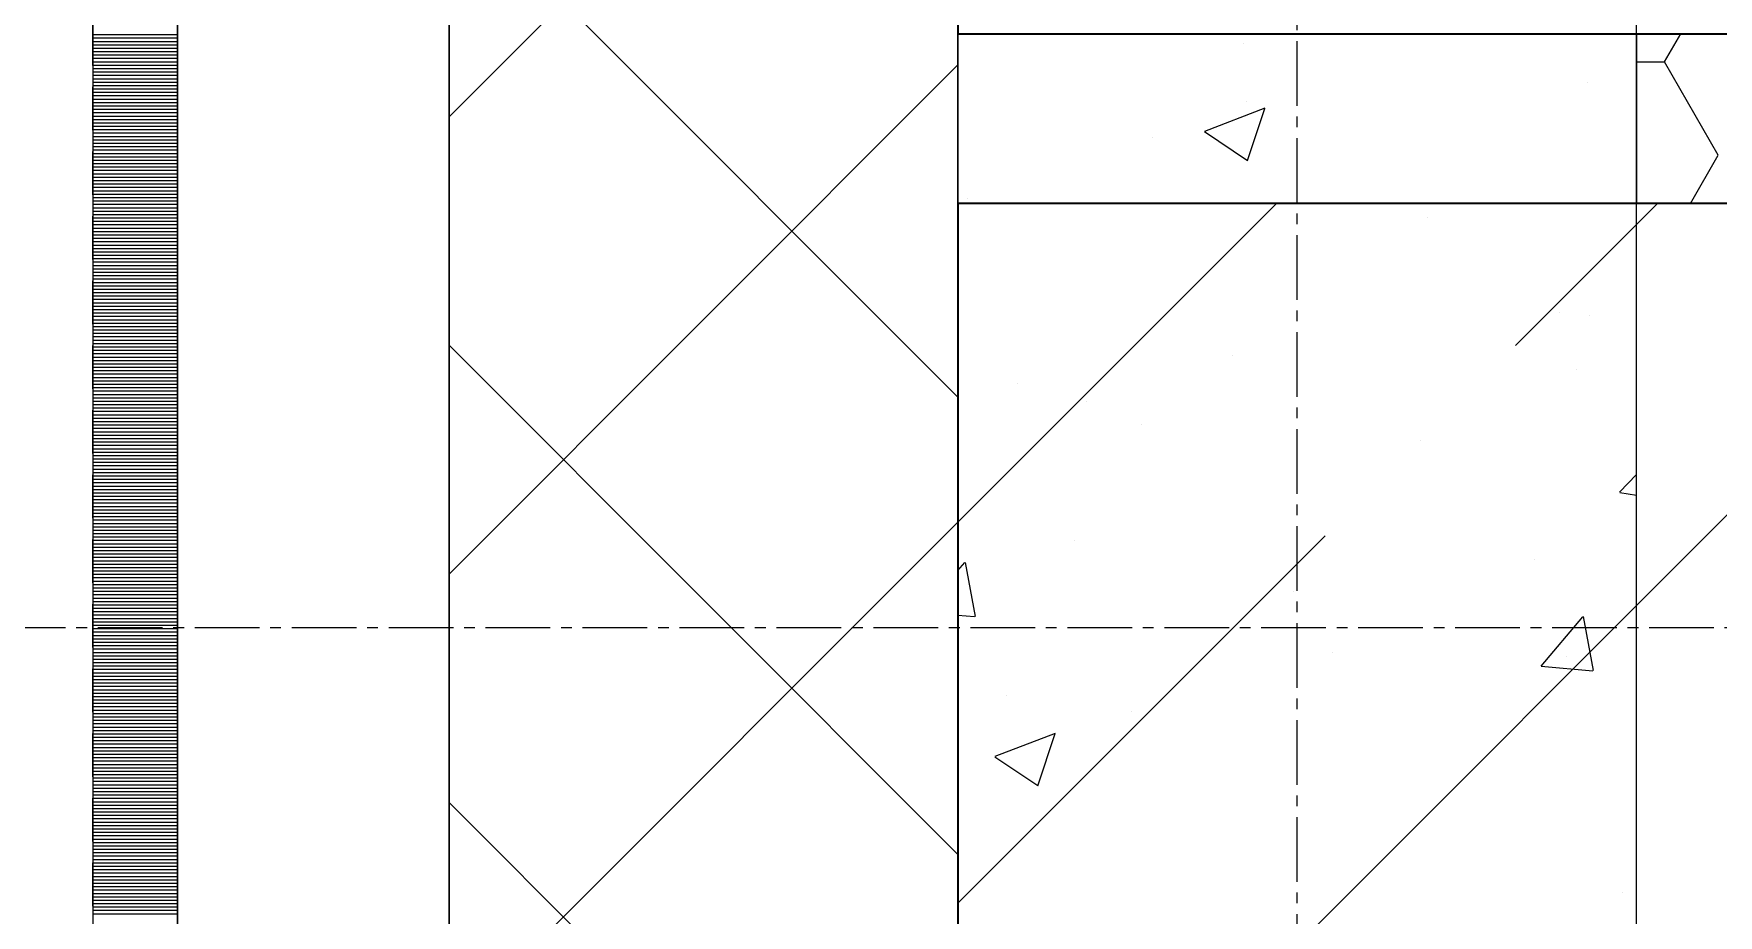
# Model space of a CAD drawing. Header units: millimetres. Extents: x 470010 to 1231400, y -134005 to 421770.
# Drawn here: x 672501.2 to 672997.7, y -29796 to -29536.2 of the extents above; entities that cross this region are included whole.
import ezdxf
from ezdxf.enums import TextEntityAlignment as Align

# ---------------------------------------------------------------- set-up
doc = ezdxf.new("R2010")
doc.units = ezdxf.units.MM
doc.linetypes.add('CENTER2', pattern=[28.575, 19.05, -3.175, 3.175, -3.175])
doc.linetypes.add('DASHED', pattern=[19.05, 12.7, -6.35])
doc.layers.get('Defpoints').update_dxf_attribs({"color": 140})
doc.layers.add('АР_Делит', color=120, linetype='Continuous', lineweight=0, plot=False)
for name, color, linetype, lineweight in [('АР_Стены ЖБ', 7, 'Continuous', 35), ('АР_Стены ПЕНОблок', 52, 'Continuous', 20), ('АР_Стены_дефшов', 4, 'Continuous', 0), ('АР_Тонкая', 254, 'Continuous', 5), ('АР_Утеплитель', 31, 'Continuous', 0), ('АР_Штриховка', 8, 'Continuous', 0)]:
    doc.layers.add(name, color=color, linetype=linetype, lineweight=lineweight)
doc.layers.add('РД_Оси_100', color=7, linetype='Continuous', lineweight=0, true_color=0x525252)
doc.styles.add('style1', font='ARIALN.TTF')

# ---------------------------------------------------------------- blocks, each defined once
blk = doc.blocks.new('СОШ_2200_АР_ОСИ_М100_28.05.24')
at = {"layer": 'АР_Делит', "color": 251, "linetype": 'DASHED', "true_color": 0x636466}
blk.add_lwpolyline([(114955, 135155), (114955, -355), (93595.036, -355), (93595.036, 13855), (94145, 13855), (94145, 68320), (66055, 68320), (66055, 13857.73), (83455, 13857.73), (83455, -355), (45245, -355), (45245, 13145), (44695, 13145), (44695, 26755), (45245, 26755), (45245, 68320), (20455, 68320), (20455, 26755), (27955, 26755), (27955, 13145), (-355, 13145), (-355, 100855)], dxfattribs=at)
at = {"layer": 'РД_Оси_100', "color": 251, "linetype": 'CENTER2', "true_color": 0x636466}
blk.add_line((0, -6155), (0, 139938.679), dxfattribs=at)
blk.add_lwpolyline([(29555, 63900), (-5454.958, 63900), (-5954.958, 63750)], dxfattribs=at)
blk = doc.blocks.new('A$C9108343f')
at = {"layer": 'АР_Стены ЖБ', "color": 18, "linetype": 'Continuous', "lineweight": 35, "true_color": 0x000000}
for p, q in [((7054.96, 71050), (7054.96, 70830)), ((7054.96, 70830), (19880.01, 70830)), ((19929.96, 70780), (7054.96, 70780)), ((7054.96, 70780), (7054.96, 70530))]:
    blk.add_line(p, q, dxfattribs=at)
at = {"layer": 'АР_Стены ПЕНОблок', "color": 18, "linetype": 'Continuous', "lineweight": 20, "true_color": 0x000000}
for p, q in [((7054.96, 97555), (7054.96, 21355)), ((7254.96, 21355), (7254.96, 97555))]:
    blk.add_line(p, q, dxfattribs=at)
at = {"layer": 'АР_Стены_дефшов', "color": 18, "linetype": 'Continuous', "lineweight": 0, "true_color": 0x000000}
for p, q in [((7254.96, 70830), (7254.96, 70780)), ((19879.96, 70830), (7254.96, 70830)), ((7254.96, 70780), (19929.96, 70780))]:
    blk.add_line(p, q, dxfattribs=at)
at = {"layer": 'АР_Тонкая', "color": 18, "linetype": 'Continuous', "lineweight": 5, "true_color": 0x000000}
for p, q in [((6799.96, 97555), (6799.96, 21355)), ((6824.96, 97555), (6824.96, 21355)), ((6824.96, 21355), (6824.96, 97555)), ((6904.96, 21355), (6904.96, 97555))]:
    blk.add_line(p, q, dxfattribs=at)
at = {"layer": 'АР_Утеплитель', "color": 18, "linetype": 'Continuous', "lineweight": 0, "true_color": 0x000000}
for p, q in [((6904.96, 97555), (6904.96, 21355)), ((7054.96, 21355), (7054.96, 97555))]:
    blk.add_line(p, q, dxfattribs=at)
at = {"layer": 'АР_Штриховка', "color": 18, "linetype": 'Continuous', "lineweight": 0, "true_color": 0x000000}
for p, q in [((6904.96, 70805.5), (7054.96, 70955.5)), ((7054.96, 70722.94), (6904.96, 70872.94)), ((6799.96, 70829.75), (6824.96, 70829.75)), ((7263.17, 70821.7), (7267.96, 70830)), ((6799.96, 70828.75), (6824.96, 70828.75)), ((6799.96, 70827.75), (6824.96, 70827.75)), ((6799.96, 70826.75), (6824.96, 70826.75)), ((6799.96, 70825.75), (6824.96, 70825.75)), ((6799.96, 70824.75), (6824.96, 70824.75)), ((7139.22, 70827.02), (7139.22, 70827.02)), ((6799.96, 70823.75), (6824.96, 70823.75)), ((6799.96, 70822.75), (6824.96, 70822.75)), ((6799.96, 70821.75), (6824.96, 70821.75)), ((6799.96, 70820.75), (6824.96, 70820.75)), ((6799.96, 70819.75), (6824.96, 70819.75)), ((6904.96, 70670.8), (7054.96, 70820.8)), ((7254.96, 70821.7), (7263.17, 70821.7)), ((7279.04, 70794.2), (7263.17, 70821.7)), ((6799.96, 70818.75), (6824.96, 70818.75)), ((6799.96, 70817.75), (6824.96, 70817.75)), ((6799.96, 70816.75), (6824.96, 70816.75)), ((6799.96, 70815.75), (6824.96, 70815.75)), ((6799.96, 70814.75), (6824.96, 70814.75)), ((7240.48, 70815.7), (7240.48, 70815.7)), ((6799.96, 70813.75), (6824.96, 70813.75)), ((6799.96, 70812.75), (6824.96, 70812.75)), ((6799.96, 70811.75), (6824.96, 70811.75)), ((6799.96, 70810.75), (6824.96, 70810.75)), ((6799.96, 70809.75), (6824.96, 70809.75)), ((7139.86, 70809.95), (7139.86, 70809.95)), ((6799.96, 70808.75), (6824.96, 70808.75)), ((6799.96, 70807.75), (6824.96, 70807.75)), ((6799.96, 70806.75), (6824.96, 70806.75)), ((6799.96, 70805.75), (6824.96, 70805.75)), ((6799.96, 70804.75), (6824.96, 70804.75)), ((7127.71, 70801.33), (7145.49, 70808.16)), ((7140.29, 70792.65), (7145.44, 70808)), ((6799.96, 70803.75), (6824.96, 70803.75)), ((6799.96, 70802.75), (6824.96, 70802.75)), ((6799.96, 70801.75), (6824.96, 70801.75)), ((6799.96, 70800.75), (6824.96, 70800.75)), ((6799.96, 70799.75), (6824.96, 70799.75)), ((7112.18, 70799.44), (7112.18, 70799.44)), ((7127.64, 70801.18), (7140.27, 70792.66)), ((6799.96, 70798.75), (6824.96, 70798.75)), ((6799.96, 70797.75), (6824.96, 70797.75)), ((6799.96, 70796.75), (6824.96, 70796.75)), ((6799.96, 70795.75), (6824.96, 70795.75)), ((6799.96, 70794.75), (6824.96, 70794.75)), ((6799.96, 70793.75), (6824.96, 70793.75)), ((6799.96, 70792.75), (6824.96, 70792.75)), ((6799.96, 70791.75), (6824.96, 70791.75)), ((6799.96, 70790.75), (6824.96, 70790.75)), ((6799.96, 70789.75), (6824.96, 70789.75)), ((7270.84, 70780), (7279.04, 70794.21)), ((6799.96, 70788.75), (6824.96, 70788.75)), ((6799.96, 70787.75), (6824.96, 70787.75)), ((6799.96, 70786.75), (6824.96, 70786.75)), ((6799.96, 70785.75), (6824.96, 70785.75)), ((6799.96, 70784.75), (6824.96, 70784.75)), ((6799.96, 70783.75), (6824.96, 70783.75)), ((6799.96, 70782.75), (6824.96, 70782.75)), ((6799.96, 70781.75), (6824.96, 70781.75)), ((6799.96, 70780.75), (6824.96, 70780.75)), ((6799.96, 70779.75), (6824.96, 70779.75)), ((7057.83, 70781.56), (7057.83, 70781.56)), ((6799.96, 70778.75), (6824.96, 70778.75)), ((6799.96, 70777.75), (6824.96, 70777.75)), ((6799.96, 70776.75), (6824.96, 70776.75)), ((6799.96, 70775.75), (6824.96, 70775.75)), ((6799.96, 70774.75), (6824.96, 70774.75)), ((7193.42, 70775.83), (7193.42, 70775.83)), ((6799.96, 70773.75), (6824.96, 70773.75)), ((6799.96, 70772.75), (6824.96, 70772.75)), ((6799.96, 70771.75), (6824.96, 70771.75)), ((6799.96, 70770.75), (6824.96, 70770.75)), ((6799.96, 70769.75), (6824.96, 70769.75)), ((6799.96, 70768.75), (6824.96, 70768.75)), ((6799.96, 70767.75), (6824.96, 70767.75)), ((6799.96, 70766.75), (6824.96, 70766.75)), ((6799.96, 70765.75), (6824.96, 70765.75)), ((6799.96, 70764.75), (6824.96, 70764.75)), ((6799.96, 70763.75), (6824.96, 70763.75)), ((6799.96, 70762.75), (6824.96, 70762.75)), ((6799.96, 70761.75), (6824.96, 70761.75)), ((6799.96, 70760.75), (6824.96, 70760.75)), ((6799.96, 70759.75), (6824.96, 70759.75)), ((6799.96, 70758.75), (6824.96, 70758.75)), ((6799.96, 70757.75), (6824.96, 70757.75)), ((6799.96, 70756.75), (6824.96, 70756.75)), ((6799.96, 70755.75), (6824.96, 70755.75)), ((6799.96, 70754.75), (6824.96, 70754.75)), ((6799.96, 70753.75), (6824.96, 70753.75)), ((6799.96, 70752.75), (6824.96, 70752.75)), ((6799.96, 70751.75), (6824.96, 70751.75)), ((6799.96, 70750.75), (6824.96, 70750.75)), ((6799.96, 70749.75), (6824.96, 70749.75)), ((6799.96, 70748.75), (6824.96, 70748.75)), ((6799.96, 70747.75), (6824.96, 70747.75)), ((6799.96, 70746.75), (6824.96, 70746.75)), ((6799.96, 70745.75), (6824.96, 70745.75)), ((6799.96, 70744.75), (6824.96, 70744.75)), ((7232.18, 70747.87), (7232.18, 70747.87)), ((7241.06, 70746.94), (7241.06, 70746.94)), ((6799.96, 70743.75), (6824.96, 70743.75)), ((6799.96, 70742.75), (6824.96, 70742.75)), ((6799.96, 70741.75), (6824.96, 70741.75)), ((6799.96, 70740.75), (6824.96, 70740.75)), ((6799.96, 70739.75), (6824.96, 70739.75)), ((6799.96, 70738.75), (6824.96, 70738.75)), ((6799.96, 70737.75), (6824.96, 70737.75)), ((6799.96, 70736.75), (6824.96, 70736.75)), ((6799.96, 70735.75), (6824.96, 70735.75)), ((6799.96, 70734.75), (6824.96, 70734.75)), ((7054.96, 70588.23), (6904.96, 70738.23)), ((7135.99, 70735.21), (7135.99, 70735.21)), ((6799.96, 70733.75), (6824.96, 70733.75)), ((6799.96, 70732.75), (6824.96, 70732.75)), ((6799.96, 70731.75), (6824.96, 70731.75)), ((6799.96, 70730.75), (6824.96, 70730.75)), ((6799.96, 70729.75), (6824.96, 70729.75)), ((7237.39, 70731.14), (7237.39, 70731.14)), ((6799.96, 70728.75), (6824.96, 70728.75)), ((6799.96, 70727.75), (6824.96, 70727.75)), ((6799.96, 70726.75), (6824.96, 70726.75)), ((6799.96, 70725.75), (6824.96, 70725.75)), ((6799.96, 70724.75), (6824.96, 70724.75)), ((7072.4, 70726.84), (7072.4, 70726.84)), ((6799.96, 70723.75), (6824.96, 70723.75)), ((6799.96, 70722.75), (6824.96, 70722.75)), ((6799.96, 70721.75), (6824.96, 70721.75)), ((6799.96, 70720.75), (6824.96, 70720.75)), ((6799.96, 70719.75), (6824.96, 70719.75)), ((7092.93, 70721.51), (7092.93, 70721.51)), ((6799.96, 70718.75), (6824.96, 70718.75)), ((6799.96, 70717.75), (6824.96, 70717.75)), ((6799.96, 70716.75), (6824.96, 70716.75)), ((6799.96, 70715.75), (6824.96, 70715.75)), ((7109.09, 70714.88), (7109.09, 70714.88)), ((6799.96, 70714.75), (6824.96, 70714.75)), ((6799.96, 70713.75), (6824.96, 70713.75)), ((6799.96, 70712.75), (6824.96, 70712.75)), ((6799.96, 70711.75), (6824.96, 70711.75)), ((6799.96, 70710.75), (6824.96, 70710.75)), ((6799.96, 70709.75), (6824.96, 70709.75)), ((6799.96, 70708.75), (6824.96, 70708.75)), ((6799.96, 70707.75), (6824.96, 70707.75)), ((6799.96, 70706.75), (6824.96, 70706.75)), ((6799.96, 70705.75), (6824.96, 70705.75)), ((6799.96, 70704.75), (6824.96, 70704.75)), ((6799.96, 70703.75), (6824.96, 70703.75)), ((6799.96, 70702.75), (6824.96, 70702.75)), ((6799.96, 70701.75), (6824.96, 70701.75)), ((6799.96, 70700.75), (6824.96, 70700.75)), ((7249.96, 70694.97), (7254.96, 70700.18)), ((6799.96, 70699.75), (6824.96, 70699.75)), ((6799.96, 70698.75), (6824.96, 70698.75)), ((6799.96, 70697.75), (6824.96, 70697.75)), ((6799.96, 70696.75), (6824.96, 70696.75)), ((6799.96, 70695.75), (6824.96, 70695.75)), ((6799.96, 70694.75), (6824.96, 70694.75)), ((6799.96, 70693.75), (6824.96, 70693.75)), ((6799.96, 70692.75), (6824.96, 70692.75)), ((6799.96, 70691.75), (6824.96, 70691.75)), ((6799.96, 70690.75), (6824.96, 70690.75)), ((7250.01, 70694.86), (7254.96, 70694.09)), ((6799.96, 70689.75), (6824.96, 70689.75)), ((6799.96, 70688.75), (6824.96, 70688.75)), ((6799.96, 70687.75), (6824.96, 70687.75)), ((6799.96, 70686.75), (6824.96, 70686.75)), ((6799.96, 70685.75), (6824.96, 70685.75)), ((6904.96, 70536.1), (7054.96, 70686.1)), ((6799.96, 70684.75), (6824.96, 70684.75)), ((6799.96, 70683.75), (6824.96, 70683.75)), ((6799.96, 70682.75), (6824.96, 70682.75)), ((6799.96, 70681.75), (6824.96, 70681.75)), ((6799.96, 70680.75), (6824.96, 70680.75)), ((7089.33, 70680.84), (7089.33, 70680.84)), ((6799.96, 70679.75), (6824.96, 70679.75)), ((6799.96, 70678.75), (6824.96, 70678.75)), ((6799.96, 70677.75), (6824.96, 70677.75)), ((6799.96, 70676.75), (6824.96, 70676.75)), ((6799.96, 70675.75), (6824.96, 70675.75)), ((7224.92, 70675.11), (7224.92, 70675.11)), ((6799.96, 70674.75), (6824.96, 70674.75)), ((6799.96, 70673.75), (6824.96, 70673.75)), ((6799.96, 70672.75), (6824.96, 70672.75)), ((6799.96, 70671.75), (6824.96, 70671.75)), ((6799.96, 70670.75), (6824.96, 70670.75)), ((7054.96, 70671.84), (7056.93, 70674.19)), ((7060.11, 70658.31), (7057.17, 70674.23)), ((6799.96, 70669.75), (6824.96, 70669.75)), ((6799.96, 70668.75), (6824.96, 70668.75)), ((6799.96, 70667.75), (6824.96, 70667.75)), ((6799.96, 70666.75), (6824.96, 70666.75)), ((6799.96, 70665.75), (6824.96, 70665.75)), ((7153.8, 70665.74), (7153.8, 70665.74)), ((6799.96, 70664.75), (6824.96, 70664.75)), ((6799.96, 70663.75), (6824.96, 70663.75)), ((6799.96, 70662.75), (6824.96, 70662.75)), ((6799.96, 70661.75), (6824.96, 70661.75)), ((6799.96, 70660.75), (6824.96, 70660.75)), ((6799.96, 70659.75), (6824.96, 70659.75)), ((6799.96, 70658.75), (6824.96, 70658.75)), ((6799.96, 70657.75), (6824.96, 70657.75)), ((6799.96, 70656.75), (6824.96, 70656.75)), ((6799.96, 70655.75), (6824.96, 70655.75)), ((7054.96, 70658.69), (7059.87, 70658.26)), ((7226.87, 70643.66), (7239.11, 70658.25)), ((7242.29, 70642.37), (7239.36, 70658.29)), ((6799.96, 70654.75), (6824.96, 70654.75)), ((6799.96, 70653.75), (6824.96, 70653.75)), ((6799.96, 70652.75), (6824.96, 70652.75)), ((6799.96, 70651.75), (6824.96, 70651.75)), ((6799.96, 70650.75), (6824.96, 70650.75)), ((6799.96, 70649.75), (6824.96, 70649.75)), ((6799.96, 70648.75), (6824.96, 70648.75)), ((6799.96, 70647.75), (6824.96, 70647.75)), ((6799.96, 70646.75), (6824.96, 70646.75)), ((6799.96, 70645.75), (6824.96, 70645.75)), ((7165.36, 70647.69), (7165.36, 70647.69)), ((7234.3, 70646.59), (7234.3, 70646.59)), ((6799.96, 70644.75), (6824.96, 70644.75)), ((6799.96, 70643.75), (6824.96, 70643.75)), ((6799.96, 70642.75), (6824.96, 70642.75)), ((6799.96, 70641.75), (6824.96, 70641.75)), ((6799.96, 70640.75), (6824.96, 70640.75)), ((7226.87, 70643.65), (7242.05, 70642.32)), ((6799.96, 70639.75), (6824.96, 70639.75)), ((6799.96, 70638.75), (6824.96, 70638.75)), ((6799.96, 70637.75), (6824.96, 70637.75)), ((6799.96, 70636.75), (6824.96, 70636.75)), ((6799.96, 70635.75), (6824.96, 70635.75)), ((6799.96, 70634.75), (6824.96, 70634.75)), ((6799.96, 70633.75), (6824.96, 70633.75)), ((6799.96, 70632.75), (6824.96, 70632.75)), ((6799.96, 70631.75), (6824.96, 70631.75)), ((6799.96, 70630.75), (6824.96, 70630.75)), ((7069.17, 70635.03), (7069.17, 70635.03)), ((6799.96, 70629.75), (6824.96, 70629.75)), ((6799.96, 70628.75), (6824.96, 70628.75)), ((6799.96, 70627.75), (6824.96, 70627.75)), ((6799.96, 70626.75), (6824.96, 70626.75)), ((6799.96, 70625.75), (6824.96, 70625.75)), ((7106, 70630.33), (7106, 70630.33)), ((6799.96, 70624.75), (6824.96, 70624.75)), ((6799.96, 70623.75), (6824.96, 70623.75)), ((6799.96, 70622.75), (6824.96, 70622.75)), ((6799.96, 70621.75), (6824.96, 70621.75)), ((6799.96, 70620.75), (6824.96, 70620.75)), ((7065.9, 70617.14), (7083.69, 70623.97)), ((7078.48, 70608.46), (7083.63, 70623.81)), ((6799.96, 70619.75), (6824.96, 70619.75)), ((6799.96, 70618.75), (6824.96, 70618.75)), ((6799.96, 70617.75), (6824.96, 70617.75)), ((6799.96, 70616.75), (6824.96, 70616.75)), ((6799.96, 70615.75), (6824.96, 70615.75)), ((7065.84, 70616.99), (7078.47, 70608.47)), ((6799.96, 70614.75), (6824.96, 70614.75)), ((6799.96, 70613.75), (6824.96, 70613.75)), ((6799.96, 70612.75), (6824.96, 70612.75)), ((6799.96, 70611.75), (6824.96, 70611.75)), ((6799.96, 70610.75), (6824.96, 70610.75)), ((6799.96, 70609.75), (6824.96, 70609.75)), ((6799.96, 70608.75), (6824.96, 70608.75)), ((6799.96, 70607.75), (6824.96, 70607.75)), ((6799.96, 70606.75), (6824.96, 70606.75)), ((6799.96, 70605.75), (6824.96, 70605.75)), ((6799.96, 70604.75), (6824.96, 70604.75)), ((6799.96, 70603.75), (6824.96, 70603.75)), ((6799.96, 70602.75), (6824.96, 70602.75)), ((6799.96, 70601.75), (6824.96, 70601.75)), ((6799.96, 70600.75), (6824.96, 70600.75)), ((7054.96, 70453.53), (6904.96, 70603.53)), ((6799.96, 70599.75), (6824.96, 70599.75)), ((6799.96, 70598.75), (6824.96, 70598.75)), ((6799.96, 70597.75), (6824.96, 70597.75)), ((6799.96, 70596.75), (6824.96, 70596.75)), ((6799.96, 70595.75), (6824.96, 70595.75)), ((6799.96, 70594.75), (6824.96, 70594.75)), ((6799.96, 70593.75), (6824.96, 70593.75)), ((6799.96, 70592.75), (6824.96, 70592.75)), ((6799.96, 70591.75), (6824.96, 70591.75)), ((6799.96, 70590.75), (6824.96, 70590.75)), ((6799.96, 70589.75), (6824.96, 70589.75)), ((6799.96, 70588.75), (6824.96, 70588.75)), ((6799.96, 70587.75), (6824.96, 70587.75)), ((6799.96, 70586.75), (6824.96, 70586.75)), ((6799.96, 70585.75), (6824.96, 70585.75)), ((6799.96, 70584.75), (6824.96, 70584.75)), ((6799.96, 70583.75), (6824.96, 70583.75)), ((6799.96, 70582.75), (6824.96, 70582.75)), ((6799.96, 70581.75), (6824.96, 70581.75)), ((6799.96, 70580.75), (6824.96, 70580.75)), ((6799.96, 70579.75), (6824.96, 70579.75)), ((6799.96, 70578.75), (6824.96, 70578.75)), ((6799.96, 70577.75), (6824.96, 70577.75)), ((6799.96, 70576.75), (6824.96, 70576.75)), ((7250.8, 70576.85), (7250.8, 70576.85)), ((6799.96, 70575.75), (6824.96, 70575.75)), ((6799.96, 70574.75), (6824.96, 70574.75)), ((6799.96, 70573.75), (6824.96, 70573.75)), ((6799.96, 70572.75), (6824.96, 70572.75)), ((6799.96, 70571.75), (6824.96, 70571.75)), ((6799.96, 70570.75), (6824.96, 70570.75))]:
    blk.add_line(p, q, dxfattribs=at)
at = {"layer": 'АР_Штриховка', "color": 18, "linetype": 'Continuous', "lineweight": 5, "true_color": 0x000000}
for p, q in [((7054.96, 70686.1), (7148.86, 70780)), ((7123.37, 70530), (7373.37, 70780)), ((7219.31, 70738.19), (7261.12, 70780)), ((7191.24, 70710.13), (7191.24, 70710.13)), ((7054.96, 70573.84), (7163.18, 70682.06))]:
    blk.add_line(p, q, dxfattribs=at)
at = {"layer": 'РД_Оси_100'}
blk.add_blockref('СОШ_2200_АР_ОСИ_М100_28.05.24', (7154.96, 6755), dxfattribs=at)
at = {"layer": 'Defpoints', "color": 18, "true_color": 0x000000, "style": 'style1'}
for p in [(143949.34, 316089.12), (143974.98, 281639.5), (143890.4, 273244.71), (143839.99, 264276.81), (143967.75, 254892.38), (12251.96, 104178.14), (12382.58, 96023.14)]:
    blk.add_attdef('АР-ПОМЕЩЕНИЕ:НАИМЕНОВАНИЕ', text='', height=100, dxfattribs=at).set_placement(p, align=Align.MIDDLE)
at = {"layer": 'Defpoints', "color": 18, "true_color": 0x000000, "style": 'style1', "flags": 8}
for p in [(143951.3, 279099.09), (143848.34, 269251.11), (143875.33, 260094.25), (144049.74, 250824.7), (163419.28, 238153.36), (155897.46, 237965.97), (183037.2, 237965.97), (143342.94, 237876.19)]:
    blk.add_attdef('АР-ПОМЕЩЕНИЕ:НАИМЕНОВАНИЕ', text='', height=100, dxfattribs=at).set_placement(p, align=Align.MIDDLE)

msp = doc.modelspace()

# ---------------------------------------------------------------- linework, layer by layer
at = {"layer": 'АР_Стены ЖБ', "color": 18, "linetype": 'Continuous', "lineweight": 35, "true_color": 0x000000}
for p, q in [((685648.57, -29586.242), (672773.57, -29586.242)), ((672773.57, -29586.242), (672773.57, -29836.242))]:
    msp.add_line(p, q, dxfattribs=at)
at = {"layer": 'АР_Стены ПЕНОблок', "color": 18, "linetype": 'Continuous', "lineweight": 20, "true_color": 0x000000}
for p, q in [((672773.57, -2811.242), (672773.57, -79011.242)), ((672973.57, -79011.242), (672973.57, -2811.242))]:
    msp.add_line(p, q, dxfattribs=at)
at = {"layer": 'АР_Стены_дефшов', "color": 18, "linetype": 'Continuous', "lineweight": 0, "true_color": 0x000000}
for p, q in [((672973.57, -29536.242), (672973.57, -29586.242)), ((685598.57, -29536.242), (672973.57, -29536.242)), ((672973.57, -29586.242), (685648.57, -29586.242))]:
    msp.add_line(p, q, dxfattribs=at)
at = {"layer": 'АР_Тонкая', "color": 18, "linetype": 'Continuous', "lineweight": 5, "true_color": 0x000000}
for p, q in [((672518.57, -2811.242), (672518.57, -79011.242)), ((672543.57, -2811.242), (672543.57, -79011.242)), ((672543.57, -79011.242), (672543.57, -2811.242)), ((672623.57, -79011.242), (672623.57, -2811.242))]:
    msp.add_line(p, q, dxfattribs=at)
at = {"layer": 'АР_Утеплитель', "color": 18, "linetype": 'Continuous', "lineweight": 0, "true_color": 0x000000}
for p, q in [((672623.57, -2811.242), (672623.57, -79011.242)), ((672773.57, -79011.242), (672773.57, -2811.242))]:
    msp.add_line(p, q, dxfattribs=at)
at = {"layer": 'АР_Штриховка', "color": 18, "linetype": 'Continuous', "lineweight": 0, "true_color": 0x000000}
for p, q in [((672623.57, -29560.739), (672773.57, -29410.739)), ((672773.57, -29643.306), (672623.57, -29493.306)), ((672518.57, -29536.492), (672543.57, -29536.492)), ((672518.57, -29537.492), (672543.57, -29537.492)), ((672518.57, -29538.492), (672543.57, -29538.492)), ((672518.57, -29539.492), (672543.57, -29539.492)), ((672518.57, -29540.492), (672543.57, -29540.492)), ((672981.779, -29544.541), (672986.57, -29536.242)), ((672518.57, -29541.492), (672543.57, -29541.492)), ((672518.57, -29542.492), (672543.57, -29542.492)), ((672518.57, -29543.492), (672543.57, -29543.492)), ((672518.57, -29544.492), (672543.57, -29544.492)), ((672518.57, -29545.492), (672543.57, -29545.492)), ((672623.57, -29695.443), (672773.57, -29545.443)), ((672973.57, -29544.541), (672981.779, -29544.541)), ((672997.654, -29572.037), (672981.779, -29544.541)), ((672518.57, -29546.492), (672543.57, -29546.492)), ((672518.57, -29547.492), (672543.57, -29547.492)), ((672518.57, -29548.492), (672543.57, -29548.492)), ((672518.57, -29549.492), (672543.57, -29549.492)), ((672518.57, -29550.492), (672543.57, -29550.492)), ((672518.57, -29551.492), (672543.57, -29551.492)), ((672518.57, -29552.492), (672543.57, -29552.492)), ((672518.57, -29553.492), (672543.57, -29553.492)), ((672518.57, -29554.492), (672543.57, -29554.492)), ((672518.57, -29555.492), (672543.57, -29555.492)), ((672518.57, -29556.492), (672543.57, -29556.492)), ((672518.57, -29557.492), (672543.57, -29557.492)), ((672518.57, -29558.492), (672543.57, -29558.492)), ((672518.57, -29559.492), (672543.57, -29559.492)), ((672518.57, -29560.492), (672543.57, -29560.492)), ((672846.318, -29564.912), (672864.102, -29558.085)), ((672858.898, -29573.589), (672864.048, -29558.24)), ((672518.57, -29561.492), (672543.57, -29561.492)), ((672518.57, -29562.492), (672543.57, -29562.492)), ((672518.57, -29563.492), (672543.57, -29563.492)), ((672518.57, -29564.492), (672543.57, -29564.492)), ((672518.57, -29565.492), (672543.57, -29565.492)), ((672846.249, -29565.062), (672858.884, -29573.585)), ((672518.57, -29566.492), (672543.57, -29566.492)), ((672518.57, -29567.492), (672543.57, -29567.492)), ((672518.57, -29568.492), (672543.57, -29568.492)), ((672518.57, -29569.492), (672543.57, -29569.492)), ((672518.57, -29570.492), (672543.57, -29570.492)), ((672518.57, -29571.492), (672543.57, -29571.492)), ((672518.57, -29572.492), (672543.57, -29572.492)), ((672518.57, -29573.492), (672543.57, -29573.492)), ((672518.57, -29574.492), (672543.57, -29574.492)), ((672518.57, -29575.492), (672543.57, -29575.492)), ((672989.453, -29586.242), (672997.654, -29572.037)), ((672518.57, -29576.492), (672543.57, -29576.492)), ((672518.57, -29577.492), (672543.57, -29577.492)), ((672518.57, -29578.492), (672543.57, -29578.492)), ((672518.57, -29579.492), (672543.57, -29579.492)), ((672518.57, -29580.492), (672543.57, -29580.492)), ((672518.57, -29581.492), (672543.57, -29581.492)), ((672518.57, -29582.492), (672543.57, -29582.492)), ((672518.57, -29583.492), (672543.57, -29583.492)), ((672518.57, -29584.492), (672543.57, -29584.492)), ((672518.57, -29585.492), (672543.57, -29585.492)), ((672518.57, -29586.492), (672543.57, -29586.492)), ((672518.57, -29587.492), (672543.57, -29587.492)), ((672518.57, -29588.492), (672543.57, -29588.492)), ((672518.57, -29589.492), (672543.57, -29589.492)), ((672518.57, -29590.492), (672543.57, -29590.492)), ((672518.57, -29591.492), (672543.57, -29591.492)), ((672518.57, -29592.492), (672543.57, -29592.492)), ((672518.57, -29593.492), (672543.57, -29593.492)), ((672518.57, -29594.492), (672543.57, -29594.492)), ((672518.57, -29595.492), (672543.57, -29595.492)), ((672518.57, -29596.492), (672543.57, -29596.492)), ((672518.57, -29597.492), (672543.57, -29597.492)), ((672518.57, -29598.492), (672543.57, -29598.492)), ((672518.57, -29599.492), (672543.57, -29599.492)), ((672518.57, -29600.492), (672543.57, -29600.492)), ((672518.57, -29601.492), (672543.57, -29601.492)), ((672518.57, -29602.492), (672543.57, -29602.492)), ((672518.57, -29603.492), (672543.57, -29603.492)), ((672518.57, -29604.492), (672543.57, -29604.492)), ((672518.57, -29605.492), (672543.57, -29605.492)), ((672518.57, -29606.492), (672543.57, -29606.492)), ((672518.57, -29607.492), (672543.57, -29607.492)), ((672518.57, -29608.492), (672543.57, -29608.492)), ((672518.57, -29609.492), (672543.57, -29609.492)), ((672518.57, -29610.492), (672543.57, -29610.492)), ((672518.57, -29611.492), (672543.57, -29611.492)), ((672518.57, -29612.492), (672543.57, -29612.492)), ((672518.57, -29613.492), (672543.57, -29613.492)), ((672518.57, -29614.492), (672543.57, -29614.492)), ((672518.57, -29615.492), (672543.57, -29615.492)), ((672518.57, -29616.492), (672543.57, -29616.492)), ((672518.57, -29617.492), (672543.57, -29617.492)), ((672518.57, -29618.492), (672543.57, -29618.492)), ((672518.57, -29619.492), (672543.57, -29619.492)), ((672518.57, -29620.492), (672543.57, -29620.492)), ((672518.57, -29621.492), (672543.57, -29621.492)), ((672518.57, -29622.492), (672543.57, -29622.492)), ((672518.57, -29623.492), (672543.57, -29623.492)), ((672518.57, -29624.492), (672543.57, -29624.492)), ((672518.57, -29625.492), (672543.57, -29625.492)), ((672518.57, -29626.492), (672543.57, -29626.492)), ((672518.57, -29627.492), (672543.57, -29627.492)), ((672518.57, -29628.492), (672543.57, -29628.492)), ((672518.57, -29629.492), (672543.57, -29629.492)), ((672773.57, -29778.01), (672623.57, -29628.01)), ((672518.57, -29630.492), (672543.57, -29630.492)), ((672518.57, -29631.492), (672543.57, -29631.492)), ((672518.57, -29632.492), (672543.57, -29632.492)), ((672518.57, -29633.492), (672543.57, -29633.492)), ((672518.57, -29634.492), (672543.57, -29634.492)), ((672518.57, -29635.492), (672543.57, -29635.492)), ((672518.57, -29636.492), (672543.57, -29636.492)), ((672518.57, -29637.492), (672543.57, -29637.492)), ((672518.57, -29638.492), (672543.57, -29638.492)), ((672518.57, -29639.492), (672543.57, -29639.492)), ((672518.57, -29640.492), (672543.57, -29640.492)), ((672518.57, -29641.492), (672543.57, -29641.492)), ((672518.57, -29642.492), (672543.57, -29642.492)), ((672518.57, -29643.492), (672543.57, -29643.492)), ((672518.57, -29644.492), (672543.57, -29644.492)), ((672518.57, -29645.492), (672543.57, -29645.492)), ((672518.57, -29646.492), (672543.57, -29646.492)), ((672518.57, -29647.492), (672543.57, -29647.492)), ((672518.57, -29648.492), (672543.57, -29648.492)), ((672518.57, -29649.492), (672543.57, -29649.492)), ((672518.57, -29650.492), (672543.57, -29650.492)), ((672518.57, -29651.492), (672543.57, -29651.492)), ((672518.57, -29652.492), (672543.57, -29652.492)), ((672518.57, -29653.492), (672543.57, -29653.492)), ((672518.57, -29654.492), (672543.57, -29654.492)), ((672518.57, -29655.492), (672543.57, -29655.492)), ((672518.57, -29656.492), (672543.57, -29656.492)), ((672518.57, -29657.492), (672543.57, -29657.492)), ((672518.57, -29658.492), (672543.57, -29658.492)), ((672518.57, -29659.492), (672543.57, -29659.492)), ((672518.57, -29660.492), (672543.57, -29660.492)), ((672518.57, -29661.492), (672543.57, -29661.492)), ((672518.57, -29662.492), (672543.57, -29662.492)), ((672518.57, -29663.492), (672543.57, -29663.492)), ((672518.57, -29664.492), (672543.57, -29664.492)), ((672518.57, -29665.492), (672543.57, -29665.492)), ((672518.57, -29666.492), (672543.57, -29666.492)), ((672518.57, -29667.492), (672543.57, -29667.492)), ((672518.57, -29668.492), (672543.57, -29668.492)), ((672518.57, -29669.492), (672543.57, -29669.492)), ((672968.571, -29671.274), (672973.57, -29666.064)), ((672518.57, -29670.492), (672543.57, -29670.492)), ((672518.57, -29671.492), (672543.57, -29671.492)), ((672518.57, -29672.492), (672543.57, -29672.492)), ((672518.57, -29673.492), (672543.57, -29673.492)), ((672518.57, -29674.492), (672543.57, -29674.492)), ((672968.622, -29671.382), (672973.57, -29672.15)), ((672518.57, -29675.492), (672543.57, -29675.492)), ((672518.57, -29676.492), (672543.57, -29676.492)), ((672518.57, -29677.492), (672543.57, -29677.492)), ((672518.57, -29678.492), (672543.57, -29678.492)), ((672518.57, -29679.492), (672543.57, -29679.492)), ((672518.57, -29680.492), (672543.57, -29680.492)), ((672518.57, -29681.492), (672543.57, -29681.492)), ((672518.57, -29682.492), (672543.57, -29682.492)), ((672518.57, -29683.492), (672543.57, -29683.492)), ((672518.57, -29684.492), (672543.57, -29684.492)), ((672623.57, -29830.147), (672773.57, -29680.147)), ((672518.57, -29685.492), (672543.57, -29685.492)), ((672518.57, -29686.492), (672543.57, -29686.492)), ((672518.57, -29687.492), (672543.57, -29687.492)), ((672518.57, -29688.492), (672543.57, -29688.492)), ((672518.57, -29689.492), (672543.57, -29689.492)), ((672518.57, -29690.492), (672543.57, -29690.492)), ((672518.57, -29691.492), (672543.57, -29691.492)), ((672518.57, -29692.492), (672543.57, -29692.492)), ((672518.57, -29693.492), (672543.57, -29693.492)), ((672518.57, -29694.492), (672543.57, -29694.492)), ((672773.57, -29694.404), (672775.542, -29692.054)), ((672778.723, -29707.935), (672775.786, -29692.014)), ((672518.57, -29695.492), (672543.57, -29695.492)), ((672518.57, -29696.492), (672543.57, -29696.492)), ((672518.57, -29697.492), (672543.57, -29697.492)), ((672518.57, -29698.492), (672543.57, -29698.492)), ((672518.57, -29699.492), (672543.57, -29699.492)), ((672518.57, -29700.492), (672543.57, -29700.492)), ((672518.57, -29701.492), (672543.57, -29701.492)), ((672518.57, -29702.492), (672543.57, -29702.492)), ((672518.57, -29703.492), (672543.57, -29703.492)), ((672518.57, -29704.492), (672543.57, -29704.492)), ((672518.57, -29705.492), (672543.57, -29705.492)), ((672518.57, -29706.492), (672543.57, -29706.492)), ((672518.57, -29707.492), (672543.57, -29707.492)), ((672518.57, -29708.492), (672543.57, -29708.492)), ((672518.57, -29709.492), (672543.57, -29709.492)), ((672773.57, -29707.551), (672778.479, -29707.98)), ((672945.482, -29722.586), (672957.727, -29707.993)), ((672960.907, -29723.874), (672957.97, -29707.953)), ((672518.57, -29710.492), (672543.57, -29710.492)), ((672518.57, -29711.492), (672543.57, -29711.492)), ((672518.57, -29712.492), (672543.57, -29712.492)), ((672518.57, -29713.492), (672543.57, -29713.492)), ((672518.57, -29714.492), (672543.57, -29714.492)), ((672518.57, -29715.492), (672543.57, -29715.492)), ((672518.57, -29716.492), (672543.57, -29716.492)), ((672518.57, -29717.492), (672543.57, -29717.492)), ((672518.57, -29718.492), (672543.57, -29718.492)), ((672518.57, -29719.492), (672543.57, -29719.492)), ((672518.57, -29720.492), (672543.57, -29720.492)), ((672518.57, -29721.492), (672543.57, -29721.492)), ((672518.57, -29722.492), (672543.57, -29722.492)), ((672518.57, -29723.492), (672543.57, -29723.492)), ((672518.57, -29724.492), (672543.57, -29724.492)), ((672945.481, -29722.591), (672960.663, -29723.919)), ((672518.57, -29725.492), (672543.57, -29725.492)), ((672518.57, -29726.492), (672543.57, -29726.492)), ((672518.57, -29727.492), (672543.57, -29727.492)), ((672518.57, -29728.492), (672543.57, -29728.492)), ((672518.57, -29729.492), (672543.57, -29729.492)), ((672518.57, -29730.492), (672543.57, -29730.492)), ((672518.57, -29731.492), (672543.57, -29731.492)), ((672518.57, -29732.492), (672543.57, -29732.492)), ((672518.57, -29733.492), (672543.57, -29733.492)), ((672518.57, -29734.492), (672543.57, -29734.492)), ((672518.57, -29735.492), (672543.57, -29735.492)), ((672518.57, -29736.492), (672543.57, -29736.492)), ((672518.57, -29737.492), (672543.57, -29737.492)), ((672518.57, -29738.492), (672543.57, -29738.492)), ((672518.57, -29739.492), (672543.57, -29739.492)), ((672518.57, -29740.492), (672543.57, -29740.492)), ((672518.57, -29741.492), (672543.57, -29741.492)), ((672518.57, -29742.492), (672543.57, -29742.492)), ((672518.57, -29743.492), (672543.57, -29743.492)), ((672518.57, -29744.492), (672543.57, -29744.492)), ((672784.515, -29749.1), (672802.3, -29742.273)), ((672797.096, -29757.777), (672802.246, -29742.428)), ((672518.57, -29745.492), (672543.57, -29745.492)), ((672518.57, -29746.492), (672543.57, -29746.492)), ((672518.57, -29747.492), (672543.57, -29747.492)), ((672518.57, -29748.492), (672543.57, -29748.492)), ((672518.57, -29749.492), (672543.57, -29749.492)), ((672784.447, -29749.25), (672797.082, -29757.772)), ((672518.57, -29750.492), (672543.57, -29750.492)), ((672518.57, -29751.492), (672543.57, -29751.492)), ((672518.57, -29752.492), (672543.57, -29752.492)), ((672518.57, -29753.492), (672543.57, -29753.492)), ((672518.57, -29754.492), (672543.57, -29754.492)), ((672518.57, -29755.492), (672543.57, -29755.492)), ((672518.57, -29756.492), (672543.57, -29756.492)), ((672518.57, -29757.492), (672543.57, -29757.492)), ((672518.57, -29758.492), (672543.57, -29758.492)), ((672518.57, -29759.492), (672543.57, -29759.492)), ((672518.57, -29760.492), (672543.57, -29760.492)), ((672518.57, -29761.492), (672543.57, -29761.492)), ((672518.57, -29762.492), (672543.57, -29762.492)), ((672518.57, -29763.492), (672543.57, -29763.492)), ((672773.57, -29912.714), (672623.57, -29762.714)), ((672518.57, -29764.492), (672543.57, -29764.492)), ((672518.57, -29765.492), (672543.57, -29765.492)), ((672518.57, -29766.492), (672543.57, -29766.492)), ((672518.57, -29767.492), (672543.57, -29767.492)), ((672518.57, -29768.492), (672543.57, -29768.492)), ((672518.57, -29769.492), (672543.57, -29769.492)), ((672518.57, -29770.492), (672543.57, -29770.492)), ((672518.57, -29771.492), (672543.57, -29771.492)), ((672518.57, -29772.492), (672543.57, -29772.492)), ((672518.57, -29773.492), (672543.57, -29773.492)), ((672518.57, -29774.492), (672543.57, -29774.492)), ((672518.57, -29775.492), (672543.57, -29775.492)), ((672518.57, -29776.492), (672543.57, -29776.492)), ((672518.57, -29777.492), (672543.57, -29777.492)), ((672518.57, -29778.492), (672543.57, -29778.492)), ((672518.57, -29779.492), (672543.57, -29779.492)), ((672518.57, -29780.492), (672543.57, -29780.492)), ((672518.57, -29781.492), (672543.57, -29781.492)), ((672518.57, -29782.492), (672543.57, -29782.492)), ((672518.57, -29783.492), (672543.57, -29783.492)), ((672518.57, -29784.492), (672543.57, -29784.492)), ((672518.57, -29785.492), (672543.57, -29785.492)), ((672518.57, -29786.492), (672543.57, -29786.492)), ((672518.57, -29787.492), (672543.57, -29787.492)), ((672518.57, -29788.492), (672543.57, -29788.492)), ((672518.57, -29789.492), (672543.57, -29789.492)), ((672518.57, -29790.492), (672543.57, -29790.492)), ((672518.57, -29791.492), (672543.57, -29791.492)), ((672518.57, -29792.492), (672543.57, -29792.492)), ((672518.57, -29793.492), (672543.57, -29793.492)), ((672518.57, -29794.492), (672543.57, -29794.492)), ((672518.57, -29795.492), (672543.57, -29795.492))]:
    msp.add_line(p, q, dxfattribs=at)
at = {"layer": 'АР_Штриховка', "color": 18, "linetype": 'Continuous', "lineweight": 5, "true_color": 0x000000}
for p, q in [((672773.57, -29680.147), (672867.475, -29586.242)), ((672841.981, -29836.242), (673091.981, -29586.242)), ((672937.92, -29628.051), (672979.728, -29586.242)), ((672773.57, -29792.4), (672881.793, -29684.177))]:
    msp.add_line(p, q, dxfattribs=at)

# ---------------------------------------------------------------- block references
msp.add_blockref('A$C9108343f', (665718.612, -100366.242))
at = {"layer": 'РД_Оси_100'}
msp.add_blockref('СОШ_2200_АР_ОСИ_М100_28.05.24', (672873.57, -93611.242), dxfattribs=at)

doc.saveas('drawing.dxf')
